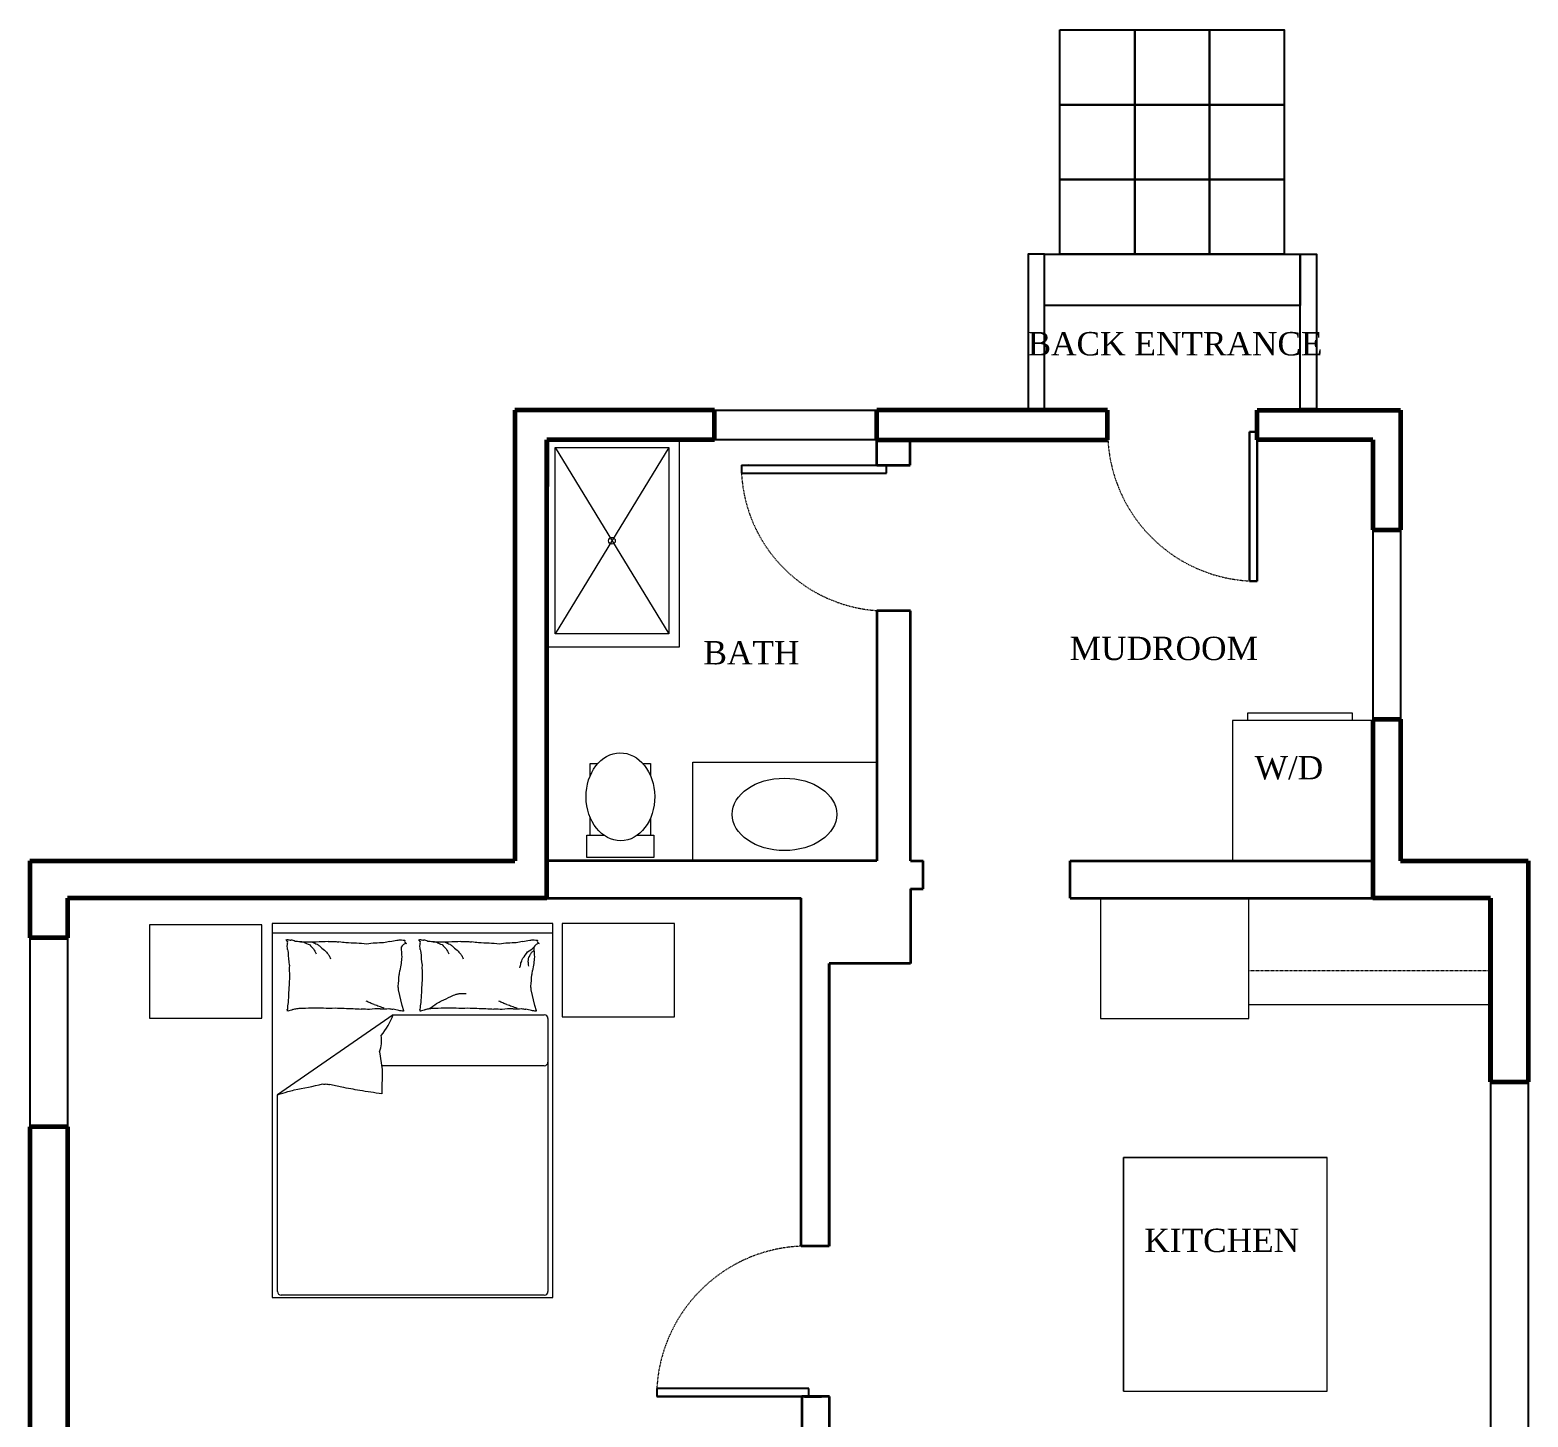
# Model space of a CAD drawing. Header units: inches. Extents: x 0 to 1578, y -28 to 824.
# Drawn here: x 108.2 to 428.9, y 526.7 to 823.6 of the extents above; entities that cross this region are included whole.
import ezdxf

# ---------------------------------------------------------------- set-up
doc = ezdxf.new("R2010")
doc.units = ezdxf.units.IN
doc.header["$MEASUREMENT"] = 0
doc.linetypes.add('ACAD_ISO03W100', pattern=[30, 12, -18])
for name, color, linetype in [('A-DECK-LITE', 250, 'Continuous'), ('A-DETL-FINE', 250, 'Continuous'), ('A-DETL-LITE', 250, 'Continuous'), ('A-ROOM-NAME', 250, 'Continuous'), ('A-WALL-EXTR-HEVY', 250, 'Continuous'), ('A-WALL-INTR-MEDM', 250, 'Continuous')]:
    doc.layers.add(name, color=color, linetype=linetype)
doc.styles.get("Standard").update_dxf_attribs({"font": 'Times New Roman.ttf'})

msp = doc.modelspace()

# ---------------------------------------------------------------- linework, layer by layer
at = {"layer": 'A-DECK-LITE', "lineweight": 25}
for p, q in [((328.73, 807.61), (328.73, 823.61)), ((344.73, 807.61), (344.73, 823.61)), ((360.73, 807.61), (360.73, 823.61)), ((328.73, 791.61), (328.73, 807.61)), ((328.73, 807.61), (344.73, 807.61)), ((344.73, 791.61), (344.73, 807.61)), ((344.73, 807.61), (360.73, 807.61)), ((360.73, 791.61), (360.73, 807.61)), ((360.73, 807.61), (376.73, 807.61)), ((328.73, 775.61), (328.73, 791.61)), ((328.73, 791.61), (344.73, 791.61)), ((344.73, 775.61), (344.73, 791.61)), ((344.73, 791.61), (360.73, 791.61)), ((360.73, 775.61), (360.73, 791.61)), ((360.73, 791.61), (376.73, 791.61)), ((380.17, 775.61), (380.17, 764.61))]:
    msp.add_line(p, q, dxfattribs=at)
at = {"layer": 'A-DECK-LITE', "lineweight": 5}
for p, q in [((338.94, 742.23), (331.71, 742.23)), ((370.94, 742.23), (377.21, 742.23))]:
    msp.add_line(p, q, dxfattribs=at)
at = {"layer": 'A-DECK-LITE', "lineweight": 25}
for points in [[(328.73, 823.61), (344.73, 823.61), (344.73, 807.61), (328.73, 807.61)], [(344.73, 823.61), (360.73, 823.61), (360.73, 807.61), (344.73, 807.61)], [(360.73, 823.61), (376.73, 823.61), (376.73, 807.61), (360.73, 807.61)], [(328.73, 807.61), (344.73, 807.61), (344.73, 791.61), (328.73, 791.61)], [(344.73, 807.61), (360.73, 807.61), (360.73, 791.61), (344.73, 791.61)], [(360.73, 807.61), (376.73, 807.61), (376.73, 791.61), (360.73, 791.61)], [(328.73, 791.61), (344.73, 791.61), (344.73, 775.61), (328.73, 775.61)], [(344.73, 791.61), (360.73, 791.61), (360.73, 775.61), (344.73, 775.61)], [(360.73, 791.61), (376.73, 791.61), (376.73, 775.61), (360.73, 775.61)], [(325.42, 775.61), (321.92, 775.61), (321.92, 742.26), (325.42, 742.26)], [(325.42, 775.61), (380.17, 775.61), (380.17, 764.61), (325.42, 764.61)], [(380.17, 775.61), (383.67, 775.61), (383.67, 742.5), (380.17, 742.5)]]:
    msp.add_lwpolyline(points, close=True, dxfattribs=at)
at = {"layer": 'A-DETL-FINE', "lineweight": 18}
for p, q in [((247.24, 735.85), (218.86, 735.85)), ((218.86, 735.85), (218.86, 691.53)), ((247.24, 691.53), (247.24, 735.85)), ((220.65, 734.22), (244.97, 694.31)), ((244.97, 734.22), (220.65, 694.31)), ((220.65, 694.31), (220.65, 734.22)), ((220.65, 734.22), (244.97, 734.22)), ((244.97, 734.22), (244.97, 694.31)), ((244.97, 694.31), (220.65, 694.31)), ((218.86, 691.53), (247.24, 691.53)), ((368.97, 675.74), (368.97, 677.44)), ((368.97, 677.44), (391.31, 677.44)), ((391.31, 677.44), (391.31, 675.74)), ((395.69, 675.74), (365.69, 675.74)), ((365.69, 675.74), (365.69, 645.74)), ((391.31, 675.74), (368.97, 675.74)), ((395.69, 645.74), (395.69, 676.08)), ((250.15, 645.74), (250.15, 666.86)), ((250.15, 666.86), (289.49, 666.86)), ((289.49, 666.86), (289.49, 645.74)), ((228.17, 651.23), (231.07, 651.23)), ((238.23, 651.23), (241.08, 651.23)), ((289.49, 645.74), (250.15, 645.74)), ((337.44, 637.74), (337.44, 611.94)), ((369.19, 611.94), (369.19, 637.74)), ((220.15, 632.34), (160.07, 632.34)), ((160.07, 632.34), (160.07, 552.24)), ((220.15, 552.24), (220.15, 632.34)), ((220.15, 630.24), (160.07, 630.24)), ((187.92, 614.78), (187.09, 618.09)), ((216.33, 614.78), (215.5, 618.09)), ((185.96, 612.77), (161.21, 595.65)), ((185.96, 612.77), (218.31, 612.77)), ((188.22, 613.58), (187.92, 614.78)), ((216.63, 613.58), (216.33, 614.78)), ((369.19, 614.97), (420.94, 614.97)), ((219.11, 611.97), (219.11, 553.52)), ((337.44, 611.94), (369.19, 611.94)), ((183.06, 604.86), (183.6, 601.04)), ((218.31, 601.85), (183.49, 601.85)), ((183.6, 601.04), (183.53, 595.82)), ((161.21, 553.52), (161.21, 595.65)), ((342.32, 532.18), (342.32, 582.18)), ((342.32, 582.18), (385.94, 582.18)), ((385.94, 582.18), (342.32, 582.18)), ((342.32, 582.18), (342.32, 532.18)), ((385.94, 532.18), (385.94, 582.18)), ((160.07, 552.24), (220.15, 552.24)), ((218.31, 552.72), (162.01, 552.72)), ((342.32, 532.18), (385.94, 532.18))]:
    msp.add_line(p, q, dxfattribs=at)
at = {"layer": 'A-DETL-FINE', "linetype": 'ACAD_ISO03W100', "lineweight": 18, "ltscale": 0.002}
for p, q in [((355.77, 637.74), (355.77, 637.74)), ((355.77, 637.74), (420.94, 637.74)), ((420.94, 622.21), (369.19, 622.21))]:
    msp.add_line(p, q, dxfattribs=at)
at = {"layer": 'A-DETL-FINE', "lineweight": 18}
for points in [[(228.17, 663.97), (228.17, 666.58), (229.81, 666.58)], [(239.38, 666.58), (241.08, 666.58), (241.08, 663.89)], [(228.17, 651.23), (228.17, 654.99)], [(241.08, 654.91), (241.08, 651.23)], [(241.08, 651.23), (241.79, 651.23), (241.79, 646.41), (227.46, 646.41), (227.46, 651.23), (228.17, 651.23)]]:
    msp.add_lwpolyline(points, dxfattribs=at)
for points in [[(133.82, 632.05), (133.82, 612.02), (157.85, 612.02), (157.85, 632.05)], [(222.15, 632.34), (222.15, 612.31), (246.18, 612.31), (246.18, 632.34)]]:
    msp.add_lwpolyline(points, close=True, dxfattribs=at)
msp.add_circle((232.81, 714.26), 0.721, dxfattribs=at)
at = {"layer": 'A-DETL-FINE', "linetype": 'ACAD_ISO03W100', "lineweight": 18, "ltscale": 0.002}
for centre, radius, start, end in [((370.94, 737.61), 32, 179.9958, 270), ((291.6, 730.34), 31.1, 179.8315, 270.0051), ((274.58, 531.05), 32.2, 90, 180)]:
    msp.add_arc(centre, radius, start, end, dxfattribs=at)
at = {"layer": 'A-DETL-FINE', "lineweight": 18}
for centre, radius, start, end in [((162.97, 628.89), 0.137, 291.7883, 340.436), ((163.04, 628.67), 0.0929, 340.436, 101.8931), ((163.03, 629.85), 1.01, 274.3025, 291.7883), ((163.29, 628.71), 0.171, 201.9904, 281.8931), ((163.99, 629.91), 1.16, 239.3487, 274.3025), ((163.88, 626.61), 2.16, 59.3487, 84.7408), ((183.48, 640.51), 12.21, 278.4372, 285.744), ((186.79, 635.22), 6.45, 270, 278.4372), ((188.45, 632.38), 3.62, 258.7276, 270), ((188.92, 628.53), 0.526, 153.4195, 258.7276), ((191.38, 628.89), 0.137, 291.7883, 340.436), ((191.45, 628.67), 0.0929, 340.436, 101.8931), ((191.43, 629.85), 1.01, 274.3025, 291.7883), ((191.7, 628.71), 0.171, 201.9904, 281.8931), ((192.4, 629.91), 1.16, 239.3487, 274.3025), ((192.29, 626.61), 2.16, 59.3487, 84.7408), ((211.89, 640.51), 12.21, 278.4372, 285.744), ((215.2, 635.22), 6.45, 270, 278.4372), ((216.85, 632.38), 3.62, 258.7276, 270), ((217.32, 628.53), 0.526, 153.4195, 258.7276), ((162.03, 627.89), 1.31, 338.579, 8.1335), ((153.62, 625.34), 9.85, 8.1335, 12.1095), ((163.91, 628.31), 0.625, 158.579, 201.9904), ((171.24, 627.8), 7.94, 187.6809, 192.1095), ((199.98, 628.28), 36.57, 183.3687, 187.6809), ((163.89, 595.61), 32.87, 84.7408, 88.0921), ((166.52, 632.36), 3.97, 254.0648, 274.2159), ((169.16, 631.61), 3.97, 233.9136, 254.0648), ((167.5, 568.5), 59.85, 88.0921, 90.5757), ((171.27, 630.13), 3.97, 216.1766, 233.9136), ((173.01, 636.64), 9.37, 242.7604, 249.1397), ((172.7, 628.18), 3.97, 198.4397, 216.1766), ((172.42, 593.46), 34.97, 90.5757, 94.8018), ((171.58, 630.3), 3.08, 231.6114, 242.7604), ((181.03, 638.88), 15.69, 226.1885, 231.6114), ((178.3, 632.27), 9.02, 219.0349, 226.1885), ((173.79, 626.69), 1.98, 208.3168, 219.0349), ((172.58, 640.03), 11.6, 267.4614, 274.8018), ((179.64, 628.58), 8.02, 203.0028, 208.3168), ((174.63, 634.47), 6.1, 259.8101, 267.4614), ((172.12, 607.29), 21.2, 79.8101, 83.9133), ((175.87, 586.14), 42.01, 83.9133, 90), ((183.91, 600.82), 27.34, 90, 97.5469), ((186.55, 618.82), 9.7, 97.5469, 105.744), ((188.92, 626.65), 1.37, 94.4002, 153.4195), ((207.4, 627.27), 19.7, 180, 186.2324), ((190.43, 627.89), 1.31, 338.579, 8.1335), ((182.02, 625.34), 9.85, 8.1335, 12.1095), ((192.31, 628.31), 0.625, 158.579, 201.9904), ((199.65, 627.8), 7.94, 187.6809, 192.1095), ((228.39, 628.28), 36.57, 183.3687, 187.6809), ((192.29, 595.61), 32.87, 84.7408, 88.0921), ((194.93, 632.36), 3.97, 254.0648, 274.2159), ((197.56, 631.61), 3.97, 233.9136, 254.0648), ((195.91, 568.5), 59.85, 88.0921, 90.5757), ((199.68, 630.13), 3.97, 216.1766, 233.9136), ((201.41, 636.64), 9.37, 242.7604, 249.1397), ((201.11, 628.18), 3.97, 198.4397, 216.1766), ((200.83, 593.46), 34.97, 90.5757, 94.8018), ((199.98, 630.3), 3.08, 231.6114, 242.7604), ((209.44, 638.88), 15.69, 226.1885, 231.6114), ((206.7, 632.27), 9.02, 219.0349, 226.1885), ((202.2, 626.69), 1.98, 208.3168, 219.0349), ((200.99, 640.03), 11.6, 267.4614, 274.8018), ((208.04, 628.58), 8.02, 203.0028, 208.3168), ((203.04, 634.47), 6.1, 259.8101, 267.4614), ((200.52, 607.29), 21.2, 79.8101, 83.9133), ((204.27, 586.14), 42.01, 83.9133, 90), ((212.32, 600.82), 27.34, 90, 97.5469), ((214.95, 618.82), 9.7, 97.5469, 105.744), ((209.74, 628.83), 5.61, 314.9024, 332.6012), ((212.15, 631.23), 5.61, 297.2036, 314.9024), ((209.66, 627.86), 6.05, 334.6449, 338.1851), ((213.69, 627), 2.11, 318.5571, 334.6449), ((213.47, 629), 3.6, 306.2641, 318.5571), ((217.33, 626.65), 1.37, 94.4002, 153.4195), ((235.81, 627.27), 19.7, 180, 186.2324), ((190.91, 622.62), 27.18, 178.3669, 183.3687), ((174.83, 624.01), 12.7, 347.8016, 351.9949), ((222.23, 616.3), 35.33, 167.8016, 170.3156), ((195.87, 623.76), 8.17, 170.3156, 180), ((219.32, 622.62), 27.18, 178.3669, 183.3687), ((207.72, 624.42), 5.61, 343.485, 354.3689), ((208.32, 626.45), 5.61, 332.6012, 343.485), ((212.72, 624.86), 2.25, 341.2201, 0), ((211.31, 623.2), 3.67, 0, 14.6851), ((207.33, 627.92), 8.23, 338.1851, 341.2201), ((203.24, 624.01), 12.7, 347.8016, 351.9949), ((250.64, 616.3), 35.33, 167.8016, 170.3156), ((224.28, 623.76), 8.17, 170.3156, 180), ((708.83, 586.28), 546.13, 176.4951, 176.945), ((218.38, 618.11), 54.68, 176.945, 178.3669), ((160.89, 622.55), 26.39, 351.9949, 357.3351), ((737.24, 586.28), 546.13, 176.4951, 176.945), ((246.79, 618.11), 54.68, 176.945, 178.3669), ((189.29, 622.55), 26.39, 351.9949, 357.3351), ((184.38, 618.22), 2.71, 357.3351, 14.0452), ((172.69, 668.03), 57.37, 294.3265, 296.4985), ((191.12, 635.68), 20.29, 290.6743, 294.3265), ((199.31, 619.51), 2.32, 274.0828, 290.6743), ((200.81, 628.21), 10.9, 266.4448, 274.0828), ((212.79, 618.22), 2.71, 357.3351, 14.0452), ((176.15, 613.15), 12.86, 170.0016, 176.4951), ((162.56, 613.72), 0.774, 350.0016, 16.6978), ((163.33, 613.53), 0.0529, 16.6978, 97.1204), ((164.36, 610.18), 3.5, 97.1204, 106.2212), ((165.34, 610.93), 3.07, 106.2212, 117.2841), ((164.07, 615.64), 1.81, 282.869, 297.2841), ((164.54, 619.86), 5.84, 273.574, 282.869), ((165.61, 660.79), 46.62, 270.2865, 273.574), ((172.39, 843.26), 229.04, 269.0296, 270.2865), ((179.67, 748.75), 134.66, 267.3904, 269.0296), ((181.31, 662.67), 48.72, 265.3824, 267.3904), ((176.4, 557.8), 56.26, 85.3824, 87.2509), ((168.38, 588.55), 29.59, 64.6889, 66.5156), ((182.77, 604.86), 9.21, 87.2509, 101.5586), ((170.11, 587.8), 29.59, 66.5156, 68.3423), ((172.06, 587.03), 29.59, 68.3423, 70.572), ((174.23, 586.27), 29.59, 70.572, 72.8018), ((183.87, 619.87), 5.84, 263.5659, 281.5586), ((171.86, 617.95), 15.02, 320.3555, 339.8512), ((186.47, 618.72), 4.8, 252.6136, 263.5659), ((184.42, 604.88), 9.2, 72.6136, 80.5159), ((186.4, 602.84), 10.84, 80.5159, 85.9171), ((188.22, 613.55), 0.0367, 85.9171, 194.0449), ((204.55, 613.15), 12.86, 170.0016, 176.4951), ((190.97, 613.72), 0.774, 350.0016, 16.6978), ((191.74, 613.53), 0.0529, 16.6978, 97.1204), ((192.77, 610.18), 3.5, 97.1204, 106.2212), ((193.74, 610.93), 3.07, 106.2212, 117.2841), ((192.48, 615.64), 1.81, 282.869, 297.2841), ((192.95, 619.86), 5.84, 273.574, 282.869), ((178.17, 638.82), 29.18, 302.135, 305.8263), ((194.02, 660.79), 46.62, 270.2865, 273.574), ((189.66, 626.36), 12.52, 296.4985, 302.135), ((200.8, 843.26), 229.04, 269.0296, 270.2865), ((208.08, 748.75), 134.66, 267.3904, 269.0296), ((209.72, 662.67), 48.72, 265.3824, 267.3904), ((204.8, 557.8), 56.26, 85.3824, 87.2509), ((196.79, 588.55), 29.59, 64.6889, 66.5156), ((211.18, 604.86), 9.21, 87.2509, 101.5586), ((198.52, 587.8), 29.59, 66.5156, 68.3423), ((200.47, 587.03), 29.59, 68.3423, 70.572), ((202.64, 586.27), 29.59, 70.572, 72.8018), ((212.28, 619.87), 5.84, 263.5659, 281.5586), ((214.88, 618.72), 4.8, 252.6136, 263.5659), ((212.83, 604.88), 9.2, 72.6136, 80.5159), ((214.8, 602.84), 10.84, 80.5159, 85.9171), ((216.63, 613.55), 0.0367, 85.9171, 194.0449), ((218.31, 611.97), 0.801, 0, 90), ((176.29, 607.34), 7.21, 339.8512, 8.1356), ((218.31, 602.66), 0.801, 270, 0), ((157.53, 621.99), 26.33, 282.9255, 285.9352), ((134.46, 756.62), 162.79, 280.7276, 282.9255), ((171.18, 600.26), 2.33, 262.2696, 280.7276), ((173.39, 605.54), 7.78, 256.8096, 262.2696), ((151.96, 499.16), 100.76, 76.8096, 78.3259), ((157.85, 495.03), 103.65, 78.3259, 80.505), ((141.03, 666.33), 73.5, 285.9352, 287.7364), ((158.56, 446.5), 151.4, 80.505, 82.308), ((162.01, 553.52), 0.801, 180, 270), ((218.31, 553.52), 0.801, 270, 0)]:
    msp.add_arc(centre, radius, start, end, dxfattribs=at)
for centre, major_axis, ratio in [((234.62, 659.44), (-0.09, 9.41), 0.780876), ((269.74, 655.68), (-11.2, 0), 0.692055)]:
    msp.add_ellipse(centre, major_axis=major_axis, ratio=ratio, dxfattribs=at)
at = {"layer": 'A-DETL-LITE', "lineweight": 25}
for p, q in [((254.74, 742.23), (289.49, 742.23)), ((289.49, 735.85), (254.74, 735.85)), ((291.6, 730.34), (260.54, 730.34)), ((260.54, 730.34), (260.54, 728.73)), ((260.54, 728.73), (291.6, 728.73)), ((293.09, 730.34), (261.99, 730.43)), ((291.6, 728.73), (291.6, 730.34)), ((395.69, 716.58), (395.69, 675.74)), ((401.66, 716.58), (401.66, 676.08)), ((108.21, 629.27), (108.21, 588.77)), ((116.21, 629.27), (116.21, 588.77)), ((420.94, 598.43), (420.94, 518.3)), ((428.94, 598.43), (428.94, 518.3)), ((274.95, 532.73), (242.39, 532.73)), ((242.39, 532.73), (242.39, 531.05)), ((274.95, 531.05), (274.95, 532.73)), ((274.72, 531.05), (242.39, 531.05)), ((274.58, 531.05), (242.39, 531.05)), ((242.39, 531.05), (242.39, 531.05)), ((242.39, 531.05), (274.58, 531.05)), ((274.72, 531.05), (242.39, 531.05)), ((242.39, 531.05), (242.39, 531.05)), ((242.39, 531.05), (274.72, 531.05)), ((242.39, 531.05), (274.95, 531.05)), ((274.58, 531.05), (274.58, 531.05)), ((274.72, 531.05), (274.72, 531.05))]:
    msp.add_line(p, q, dxfattribs=at)
at = {"layer": 'A-WALL-EXTR-HEVY', "lineweight": 60}
for p, q in [((254.74, 742.23), (212.03, 742.23)), ((254.74, 742.23), (212.03, 742.23)), ((212.03, 742.23), (212.03, 645.74)), ((212.03, 742.23), (212.03, 645.74)), ((254.74, 735.85), (254.74, 742.23)), ((254.74, 735.85), (254.74, 742.23)), ((338.94, 742.23), (289.49, 742.23)), ((289.49, 735.85), (289.49, 742.23)), ((338.94, 742.23), (289.49, 742.23)), ((289.49, 735.85), (289.49, 742.23)), ((338.94, 735.83), (338.94, 742.23)), ((338.94, 735.83), (338.94, 742.23)), ((370.94, 735.83), (370.94, 742.23)), ((370.94, 742.23), (401.66, 742.23)), ((370.94, 735.83), (370.94, 742.23)), ((370.94, 742.23), (401.66, 742.23)), ((401.66, 742.23), (401.66, 716.58)), ((401.66, 742.23), (401.66, 716.58)), ((254.74, 735.85), (218.86, 735.86)), ((254.74, 735.85), (218.86, 735.86)), ((218.86, 637.74), (218.86, 735.86)), ((218.86, 637.74), (218.86, 735.86)), ((218.86, 735.48), (218.86, 725.84)), ((218.86, 735.48), (218.86, 725.84)), ((289.49, 735.85), (338.94, 735.83)), ((289.49, 735.85), (338.94, 735.83)), ((395.69, 735.83), (370.94, 735.83)), ((395.69, 735.83), (370.94, 735.83)), ((395.69, 735.83), (395.69, 716.58)), ((395.69, 735.83), (395.69, 716.58)), ((395.69, 735.83), (395.69, 716.58)), ((395.69, 735.83), (395.69, 716.58)), ((395.69, 716.58), (401.66, 716.58)), ((395.69, 716.58), (401.66, 716.58)), ((395.69, 676.08), (401.66, 676.08)), ((395.69, 676.08), (401.66, 676.08)), ((395.69, 675.74), (395.69, 637.74)), ((395.69, 675.74), (395.69, 637.74)), ((401.66, 676.08), (401.66, 645.74)), ((401.66, 676.08), (401.66, 645.74)), ((108.21, 645.74), (212.03, 645.74)), ((108.21, 645.74), (108.21, 629.27)), ((401.66, 645.74), (428.94, 645.74)), ((428.94, 645.74), (428.94, 598.43)), ((218.86, 637.74), (116.21, 637.74)), ((116.21, 637.74), (116.21, 629.27)), ((420.94, 637.74), (395.69, 637.74)), ((420.94, 637.74), (395.69, 637.74)), ((420.94, 637.74), (420.94, 598.43)), ((420.94, 598.43), (420.94, 637.74)), ((420.94, 598.43), (420.94, 637.74)), ((420.94, 637.74), (420.94, 598.43)), ((420.94, 598.43), (420.94, 637.74)), ((420.94, 598.43), (420.94, 637.74)), ((116.21, 629.27), (108.21, 629.27)), ((420.94, 598.43), (428.94, 598.43)), ((420.94, 598.43), (428.94, 598.43)), ((420.94, 598.43), (428.94, 598.43)), ((420.94, 598.43), (428.94, 598.43)), ((116.21, 588.77), (108.21, 588.77)), ((108.21, 588.77), (108.21, 512.38)), ((108.21, 588.77), (108.21, 512.38)), ((116.21, 588.77), (116.21, 512.38))]:
    msp.add_line(p, q, dxfattribs=at)
at = {"layer": 'A-WALL-INTR-MEDM', "lineweight": 35}
for p, q in [((289.49, 730.34), (289.49, 735.85)), ((296.69, 730.47), (296.69, 735.84)), ((296.69, 730.34), (289.49, 730.34)), ((296.7, 699.24), (289.49, 699.24)), ((289.49, 699.24), (289.49, 645.74)), ((296.7, 645.74), (296.7, 699.24)), ((289.49, 645.74), (218.86, 645.74)), ((296.7, 645.74), (299.45, 645.74)), ((296.7, 645.74), (299.45, 645.74)), ((299.45, 639.77), (299.45, 645.74)), ((330.94, 637.74), (330.94, 645.74)), ((330.94, 645.74), (395.69, 645.74)), ((296.7, 639.77), (296.7, 623.77)), ((296.7, 639.77), (299.45, 639.77)), ((218.55, 637.74), (273.3, 637.74)), ((273.3, 563.25), (273.3, 637.74)), ((330.94, 637.74), (397.05, 637.74)), ((296.7, 623.77), (279.28, 623.77)), ((279.28, 623.77), (279.28, 563.22)), ((279.28, 563.25), (279.28, 623.77)), ((279.28, 563.22), (273.3, 563.22)), ((279.41, 531.05), (273.44, 531.05)), ((273.44, 531.05), (273.44, 531.05)), ((273.44, 531.05), (273.44, 462.51)), ((274.06, 531.05), (277.67, 531.05)), ((279.41, 490.55), (279.41, 531.05))]:
    msp.add_line(p, q, dxfattribs=at)
at = {"layer": 'A-WALL-INTR-MEDM', "lineweight": 30}
for p, q in [((370.94, 737.61), (369.34, 737.61)), ((369.34, 737.61), (369.34, 705.58)), ((370.94, 737.61), (370.94, 705.61)), ((370.94, 705.58), (370.94, 737.61)), ((369.34, 705.58), (370.94, 705.58))]:
    msp.add_line(p, q, dxfattribs=at)

# ---------------------------------------------------------------- texts
at = {"layer": 'A-ROOM-NAME'}
for s, p in [('BACK ENTRANCE', (321.79, 753.94)), ('BATH', (252.4, 687.78)), ('MUDROOM', (330.82, 688.71)), ('W/D', (370.42, 663.17)), ('KITCHEN', (346.8, 561.97))]:
    msp.add_text(s, height=5, dxfattribs=at).set_placement(p)

doc.saveas('drawing.dxf')
